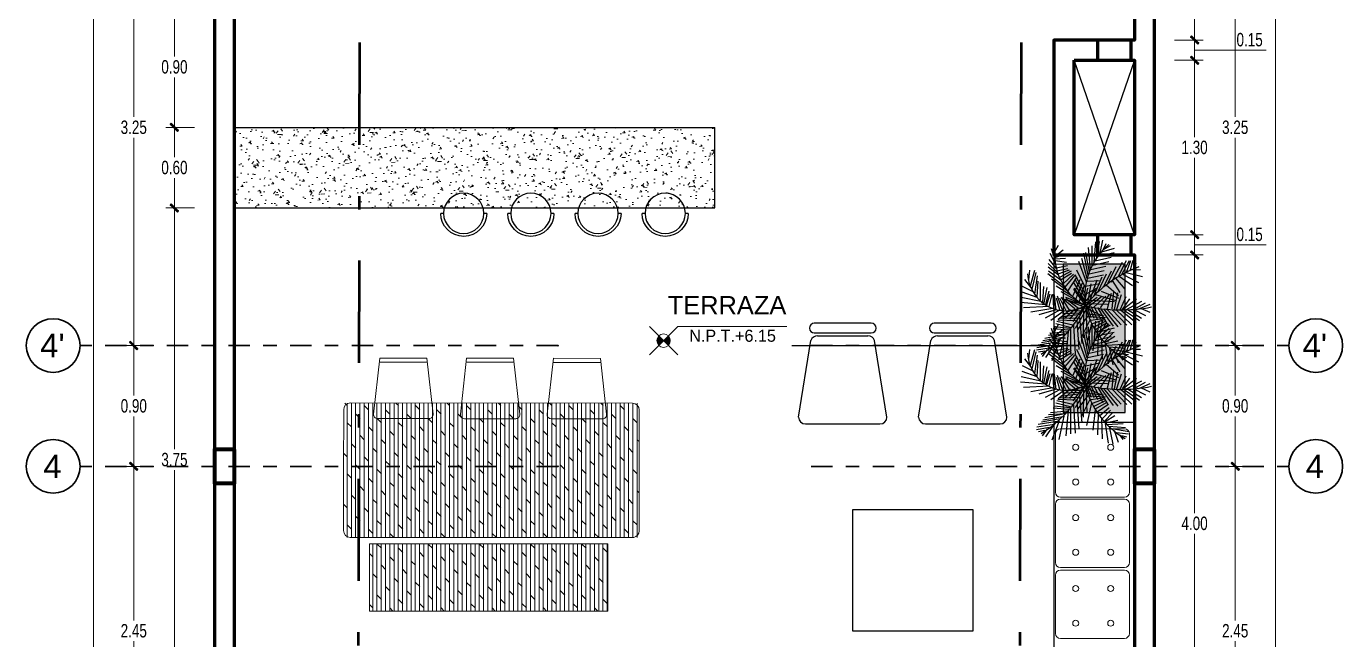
# Model space of a CAD drawing. Header units: millimetres. Extents: x 10612.9 to 10705, y -16533.4 to -16503.9.
# Drawn here: x 10633.93 to 10643.73, y -16522.42 to -16517.85 of the extents above; entities that cross this region are included whole.
import ezdxf
from ezdxf.enums import TextEntityAlignment as Align

# ---------------------------------------------------------------- set-up
doc = ezdxf.new("R2010")
doc.units = ezdxf.units.MM
for name, pattern in [('DASHDOTX2', [50.8, 25.4, -12.7, 0, -12.7]), ('HIDDEN', [0.375, 0.25, -0.125]), ('Punto & Rayas', [0.335139, 0.15875, -0.088194, 0, -0.088194])]:
    doc.linetypes.add(name, pattern=pattern)
for name, color, linetype, lineweight in [('0.6', 252, 'Continuous', 50), ('01_GRIS 250', 250, 'Continuous', 9), ('COLUMNAS', 6, 'Continuous', 20), ('MOBI. 01', 54, 'Continuous', 20), ('Muro Alto', 1, 'Continuous', 80), ('p2', 53, 'Continuous', 20), ('PISO BAJO', 252, 'Continuous', 5)]:
    doc.layers.add(name, color=color, linetype=linetype, lineweight=lineweight)
doc.layers.add('Nuevo_Estructura - Forjados', color=7, linetype='Continuous')
doc.layers.add('Nuevo_Estructura - Forjados_Pluma_Nº__209', color=7, linetype='Continuous', lineweight=30, true_color=0x3e4f7b)
doc.layers.add('Nuevo_Estructura - Forjados_Pluma_Nº__219', color=7, linetype='Continuous', lineweight=13, true_color=0x404b6a)
doc.styles.add('Estilo_Generado_1', font='arial.ttf')
doc.styles.add('mahico', font='GOTHIC.TTF', dxfattribs={"width": 0.75})
doc.styles.add('stylus', font='stylu.ttf')
doc.styles.add('TEXTO PRINCIPAL', font='swissek.ttf', dxfattribs={"height": 0.15})
doc.dimstyles.new('Copia de 50 P', dxfattribs={"dimtxt": 0.1, "dimasz": 0.01, "dimexe": 0.065, "dimexo": 0.0625, "dimgap": 0.025, "dimtad": 1, "dimtih": 1, "dimtoh": 1, "dimzin": 0, "dimdsep": 46, "dimtxsty": 'mahico', "dimblk": 'pa cotas', "dimcen": 0.09, "dimdle": 0.3, "dimclrd": 256, "dimclre": 256, "dimclrt": 256, "dimadec": 0, "dimazin": 0, "dimtfac": 1, "dimtofl": 0, "dimtmove": 0, "dimatfit": 3, "dimfxl": 0.15, "dimfxlon": 1, "dimtolj": 1, "dimtzin": 0, "dimlwd": 5, "dimlwe": 5, "dimarcsym": 0})

# ---------------------------------------------------------------- blocks, each defined once
blk = doc.blocks.new('BANQUETA DE BAR')
for p, q in [((3014.848, 163.71), (3014.848, 163.685)), ((3014.848, 163.335), (3014.848, 163.31))]:
    blk.add_line(p, q)
blk.add_circle((3014.848, 163.51), 0.175)
blk.add_arc((3014.848, 163.51), 0.2, 90, 270)
blk = doc.blocks.new('geregg')
for p, q in [((10539.5409, -16461.7289), (10539.1168, -16461.7289)), ((10539.1168, -16461.8013), (10539.5409, -16461.8013)), ((10539.1413, -16461.8219), (10539.5164, -16461.8219)), ((10539.0001, -16462.4272), (10539.092, -16461.858)), ((10539.6576, -16462.4272), (10539.5657, -16461.858)), ((10539.0518, -16462.4789), (10539.6059, -16462.4789))]:
    blk.add_line(p, q)
for centre, radius, start, end in [((10539.1168, -16461.7651), 0.0362, 90, 270), ((10539.5409, -16461.7651), 0.0362, 270, 90), ((10539.1413, -16461.8736), 0.0517, 90, 162.35069), ((10539.5164, -16461.8736), 0.0517, 17.64931, 90), ((10539.0518, -16462.4272), 0.0517, 180, 270), ((10539.6059, -16462.4272), 0.0517, 270, 0)]:
    blk.add_arc(centre, radius, start, end)
blk = doc.blocks.new('A$C25241A85')
at = {"layer": 'p2', "lineweight": 9}
h = blk.add_hatch(color=256, dxfattribs=at)
h.paths.add_polyline_path([(0.0707, 0.1414, 0.198912), (0.0561, 0.1061, 0.198912), (0.0707, 0.0707), (0.1061, 0.1061)])
h.paths.add_polyline_path([(0.1061, 0.1061), (0.1414, 0.0707, 0.198912), (0.1561, 0.1061, 0.198912), (0.1414, 0.1414)])
at = {"layer": 'p2'}
blk.add_line((0.2121, 0), (0, 0.2121), dxfattribs=at)
blk.add_lwpolyline([(1.0236, 0.2121), (0.2121, 0.2121), (0, 0)], dxfattribs=at)
blk.add_circle((0.1061, 0.1061), 0.05, dxfattribs=at)
blk = doc.blocks.new('A$C3BDE78F2')
at = {"color": 64, "lineweight": 25}
for p, q in [((1.248, 2.187), (1.161, 2.674)), ((1.287, 2.272), (1.257, 2.837)), ((1.327, 2.342), (1.375, 2.903)), ((1.397, 2.453), (1.488, 2.89)), ((1.493, 2.534), (1.61, 2.87)), ((1.61, 2.612), (1.733, 2.862)), ((1.672, 2.645), (2.043, 2.555)), ((1.72, 2.678), (1.89, 2.809)), ((1.75, 2.682), (2.099, 2.588)), ((1.877, 2.719), (2.099, 2.698)), ((0.414, 2.178), (0.161, 2.354)), ((0.336, 2.317), (0.183, 2.424)), ((0.301, 2.367), (0.275, 2.506)), ((0.366, 2.272), (0.318, 2.547)), ((0.436, 2.158), (0.375, 2.543)), ((0.497, 2.092), (0.432, 2.514)), ((0.558, 2.031), (0.484, 2.44)), ((0.606, 1.97), (0.532, 2.408)), ((0.667, 1.925), (0.58, 2.363)), ((1.213, 2.027), (1.03, 2.358)), ((1.218, 2.117), (1.108, 2.502)), ((1.335, 2.387), (1.711, 2.313)), ((1.34, 2.342), (1.632, 2.268)), ((1.388, 2.412), (1.733, 2.391)), ((1.427, 2.465), (1.824, 2.465)), ((1.501, 2.534), (1.855, 2.51)), ((1.562, 2.588), (1.968, 2.526)), ((0.515, 2.051), (0.083, 2.211)), ((0.619, 1.945), (0.104, 2.056)), ((0.654, 2.285), (0.681, 1.908)), ((0.729, 1.863), (0.694, 2.24)), ((0.764, 1.835), (0.794, 2.178)), ((0.803, 1.81), (0.842, 2.15)), ((0.82, 1.777), (0.908, 2.121)), ((0.877, 1.745), (0.956, 2.097)), ((0.973, 1.687), (0.986, 2.08)), ((1.191, 1.937), (0.982, 2.232)), ((1.218, 1.798), (1.004, 2.068)), ((1.187, 1.97), (1.519, 2.084)), ((1.209, 2.113), (1.549, 2.154)), ((1.213, 2.035), (1.475, 2.105)), ((1.235, 2.17), (1.562, 2.182)), ((1.292, 2.272), (1.558, 2.203)), ((1.305, 2.326), (1.567, 2.244)), ((1.522, 1.763), (1.738, 2.118)), ((1.641, 1.88), (1.898, 2.218)), ((1.741, 1.942), (2.017, 2.301)), ((1.863, 2.001), (2.071, 2.284)), ((1.982, 2.066), (2.163, 2.293)), ((2.011, 2.073), (2.106, 1.817)), ((2.042, 2.083), (2.242, 2.29)), ((2.084, 2.099), (2.13, 1.854)), ((2.136, 2.106), (2.33, 2.268)), ((2.148, 2.115), (2.2, 1.863)), ((2.222, 2.123), (2.464, 2.25)), ((2.229, 2.139), (2.238, 1.871)), ((2.312, 2.138), (2.271, 1.886)), ((2.334, 2.138), (2.566, 2.218)), ((2.349, 2.142), (2.359, 1.907)), ((2.373, 2.146), (2.45, 1.912)), ((2.416, 2.133), (2.545, 1.962)), ((2.491, 2.154), (2.652, 2.06)), ((0.737, 1.851), (0.183, 1.9)), ((0.781, 1.794), (0.227, 1.794)), ((1.239, 1.626), (1.012, 1.818)), ((1.034, 1.638), (1.021, 2.023)), ((1.222, 1.704), (1.021, 1.929)), ((1.113, 1.577), (1.052, 2.015)), ((1.143, 1.548), (1.126, 1.974)), ((1.283, 1.487), (1.165, 1.896)), ((1.261, 1.495), (1.183, 1.843)), ((1.187, 1.528), (1.191, 1.9)), ((1.209, 1.904), (1.475, 2.035)), ((1.209, 1.822), (1.497, 1.994)), ((1.235, 1.704), (1.458, 1.966)), ((1.248, 1.618), (1.458, 1.9)), ((1.287, 1.532), (1.44, 1.896)), ((1.324, 1.495), (1.442, 1.924)), ((1.361, 1.575), (1.491, 1.903)), ((1.417, 1.646), (1.612, 2.005)), ((1.627, 1.857), (1.945, 1.652)), ((1.722, 1.917), (1.974, 1.701)), ((1.796, 1.958), (2.01, 1.734)), ((1.88, 2.022), (2.03, 1.772)), ((1.937, 2.032), (2.08, 1.776)), ((0.873, 1.728), (0.24, 1.695)), ((0.991, 1.655), (0.34, 1.614)), ((1.047, 1.601), (0.471, 1.544)), ((1.204, 1.511), (0.593, 1.519)), ((1.005, 1.362), (0.601, 1.562)), ((1.087, 1.409), (0.772, 1.641)), ((1.237, 1.445), (0.805, 1.695)), ((1.274, 1.511), (0.956, 1.745)), ((1.322, 1.462), (1.676, 1.724)), ((1.337, 1.495), (1.693, 1.415)), ((1.379, 1.466), (1.693, 1.716)), ((1.387, 1.606), (1.762, 1.486)), ((1.397, 1.466), (1.667, 1.237)), ((1.405, 1.47), (1.824, 1.724)), ((1.456, 1.677), (1.817, 1.534)), ((1.488, 1.47), (1.89, 1.691)), ((1.531, 1.741), (1.889, 1.58)), ((1.558, 1.474), (1.702, 1.204)), ((1.584, 1.479), (1.995, 1.695)), ((1.72, 1.474), (2.099, 1.655)), ((1.737, 1.462), (1.803, 1.147)), ((1.829, 1.446), (2.287, 1.61)), ((1.912, 1.425), (2.353, 1.544)), ((1.981, 1.409), (2.475, 1.499)), ((0.654, 1.185), (0.208, 1.198)), ((0.768, 1.253), (0.309, 1.302)), ((0.917, 1.33), (0.41, 1.439)), ((1.292, 1.454), (0.694, 1.434)), ((0.712, 1.209), (0.875, 0.97)), ((0.778, 1.246), (0.924, 0.997)), ((0.837, 1.27), (0.965, 1.022)), ((1.266, 1.2), (0.864, 0.963)), ((0.91, 1.313), (1.002, 1.04)), ((1.287, 1.282), (0.921, 1.077)), ((0.985, 1.347), (1.032, 1.047)), ((1.296, 1.348), (0.991, 1.196)), ((1.296, 1.393), (1.03, 1.282)), ((1.3, 1.434), (1.043, 1.343)), ((1.07, 1.374), (1.044, 1.024)), ((1.25, 1.446), (1.09, 1.108)), ((1.129, 1.427), (1.092, 1.063)), ((1.274, 1.282), (1.519, 1.016)), ((1.305, 1.38), (1.501, 1.118)), ((1.309, 1.454), (1.497, 1.208)), ((1.357, 1.417), (1.34, 0.975)), ((1.37, 1.413), (1.789, 1.339)), ((1.431, 1.356), (1.397, 0.82)), ((1.423, 1.372), (1.881, 1.208)), ((1.558, 1.241), (1.423, 0.795)), ((1.519, 1.282), (1.947, 1.094)), ((1.61, 1.188), (2.012, 1)), ((1.855, 1.429), (1.868, 1.127)), ((1.916, 1.421), (1.995, 1.065)), ((2.016, 1.384), (2.086, 1.053)), ((2.051, 1.376), (2.488, 1.454)), ((2.104, 1.352), (2.597, 1.397)), ((2.112, 1.348), (2.182, 1.012)), ((2.195, 1.319), (2.632, 1.319)), ((2.208, 1.303), (2.291, 0.947)), ((2.27, 1.274), (2.724, 1.233)), ((2.3, 1.253), (2.383, 0.897)), ((2.37, 1.213), (2.732, 1.155)), ((2.405, 1.188), (2.484, 0.832)), ((0.39, 0.941), (0, 0.859)), ((0.458, 1.028), (0.022, 0.964)), ((0.558, 1.111), (0.119, 1.096)), ((0.344, 0.886), (0.279, 0.498)), ((0.398, 0.95), (0.366, 0.579)), ((0.436, 0.992), (0.456, 0.632)), ((0.472, 1.022), (0.529, 0.748)), ((0.502, 1.03), (0.635, 0.811)), ((0.503, 1.054), (0.7, 0.857)), ((0.56, 1.095), (0.754, 0.913)), ((0.627, 1.153), (0.812, 0.941)), ((1.235, 1.065), (0.838, 0.746)), ((1.231, 1.122), (0.855, 0.852)), ((1.218, 0.877), (0.877, 0.545)), ((1.218, 0.975), (0.886, 0.672)), ((1.218, 0.983), (1.584, 0.889)), ((1.235, 0.877), (1.624, 0.836)), ((1.257, 1.135), (1.549, 0.942)), ((1.632, 1.114), (1.475, 0.734)), ((1.772, 1.008), (1.532, 0.734)), ((1.864, 0.877), (1.602, 0.705)), ((1.733, 1.061), (2.082, 0.889)), ((1.811, 0.959), (2.174, 0.783)), ((1.833, 0.889), (2.27, 0.648)), ((2.475, 1.143), (2.759, 1.077)), ((2.501, 1.102), (2.58, 0.824)), ((2.545, 1.073), (2.689, 1.008)), ((2.553, 1.069), (2.641, 0.914)), ((0.307, 0.832), (0.041, 0.744)), ((0.196, 0.702), (0.103, 0.636)), ((0.187, 0.668), (0.157, 0.557)), ((0.257, 0.776), (0.225, 0.508)), ((1.222, 0.791), (0.886, 0.435)), ((1.226, 0.697), (0.934, 0.341)), ((1.204, 0.603), (0.977, 0.271)), ((1.209, 0.775), (1.558, 0.664)), ((1.218, 0.697), (1.51, 0.562)), ((1.222, 0.82), (1.593, 0.75)), ((1.222, 0.648), (1.462, 0.48)), ((1.239, 0.623), (1.462, 0.333)), ((1.916, 0.799), (1.672, 0.595)), ((1.96, 0.717), (1.759, 0.423)), ((2.003, 0.631), (1.82, 0.292)), ((1.947, 0.742), (2.309, 0.558)), ((1.999, 0.656), (2.313, 0.492)), ((1.222, 0.537), (1.03, 0.226)), ((1.231, 0.406), (1.091, 0.132)), ((1.218, 0.574), (1.405, 0.218)), ((1.226, 0.402), (1.37, 0.132)), ((2.043, 0.566), (1.955, 0.198)), ((2.051, 0.558), (2.309, 0.46)), ((2.082, 0.476), (2.318, 0.406)), ((2.104, 0.419), (2.108, 0.243)), ((2.126, 0.39), (2.257, 0.341)), ((1.244, 0.23), (1.161, 0.038)), ((1.235, 0.279), (1.34, 0.03))]:
    blk.add_line(p, q, dxfattribs=at)
blk.add_circle((1.309, 1.464), 0.0787, dxfattribs=at)
for centre, radius, start, end in [((2.045, 1.894), 0.853, 92.1665, 210.2856), ((2.469, 3.808), 2.615, 211.3169, 243.6729), ((2.454, 0.854), 1.298, 82.9277, 151.9425), ((1.706, -0.314), 1.822, 102.5794, 150.2919), ((4.552, 0.67), 3.339, 166.2356, 191.5745), ((1.519, -0.022), 1.501, 40.2097, 98.065), ((-0.294, -0.602), 2.615, 19.8421, 52.1981)]:
    blk.add_arc(centre, radius, start, end, dxfattribs=at)
blk = doc.blocks.new('REFREFREC')
at = {"layer": 'COLUMNAS', "color": 1, "lineweight": 80, "ltscale": 0.2}
for points in [[(10642.3411, -16641.8536), (10642.1911, -16641.8536), (10642.1911, -16642.1036), (10642.3411, -16642.1036)], [(10649.1911, -16641.8536), (10649.0411, -16641.8536), (10649.0411, -16642.1036), (10649.1911, -16642.1036)]]:
    blk.add_lwpolyline(points, close=True, dxfattribs=at)
at = {"layer": 'Muro Alto', "color": 6, "linetype": 'HIDDEN', "lineweight": 60}
for points in [[(10649.0161, -16638.9536), (10649.0161, -16638.8036), (10648.7661, -16638.8036), (10648.7661, -16638.9536)], [(10649.0161, -16640.4036), (10649.0161, -16640.2536), (10648.7661, -16640.2536), (10648.7661, -16640.4036)]]:
    blk.add_lwpolyline(points, close=True, dxfattribs=at)
blk = doc.blocks.new('hjygfvdc')
at = {"layer": '0.6', "linetype": 'DASHDOTX2', "ltscale": 0.03}
for p, q in [((3030.3432, 68.8445), (3030.3974, 92.8394)), ((3035.269, 68.8445), (3035.3233, 92.8394))]:
    blk.add_line(p, q, dxfattribs=at)
blk = doc.blocks.new('pa cotas')
h = blk.add_hatch(color=256)
h.paths.add_polyline_path([(2.38, 3.09), (-3.09, -2.38), (-2.38, -3.09)])
h.paths.add_polyline_path([(3.09, 2.38), (2.38, 3.09), (-2.38, -3.09)])
blk.add_line((-2.38, -3.09), (2.38, 3.09))
blk.add_lwpolyline([(3.09, 2.38), (2.38, 3.09), (-3.09, -2.38), (-2.38, -3.09)], close=True)
blk = doc.blocks.new('*D659')
at = {"lineweight": 5, "transparency": 16777216}
for p, q in [((10599.7027, -16552.1931), (10599.4877, -16552.1931)), ((10599.5527, -16552.2031), (10599.5527, -16562.1156)), ((10599.5527, -16572.1831), (10599.5527, -16562.2706)), ((10599.5527, -16572.1931), (10599.4877, -16572.1931))]:
    blk.add_line(p, q, dxfattribs=at)
at = {"layer": 'Defpoints', "color": 0, "transparency": 16777216}
for p in [(10600.4527, -16552.1931), (10599.5527, -16572.1931), (10599.5527, -16572.1931)]:
    blk.add_point(p, dxfattribs=at)
at = {"lineweight": 5, "transparency": 16777216, "xscale": 0.01, "yscale": 0.01, "zscale": 0.01}
for p, rotation in [((10599.5527, -16552.1931), 90), ((10599.5527, -16572.1931), 270)]:
    blk.add_blockref('pa cotas', p, dxfattribs=dict(at, rotation=rotation))
at = {"transparency": 16777216, "insert": (10599.5527, -16562.1931), "char_height": 0.1, "attachment_point": 5, "style": 'mahico'}
blk.add_mtext('\\A1;20.00', dxfattribs=at)
blk = doc.blocks.new('Marcador de red estándar_2')
at = {"layer": 'Nuevo_Estructura - Forjados_Pluma_Nº__209', "color": 167, "linetype": 'Punto & Rayas', "lineweight": 30, "true_color": 0x3e4f7b}
for p, q in [((-0.9423, 0), (-4.5, 0)), ((0.9423, 0), (4.5, 0))]:
    blk.add_line(p, q, dxfattribs=at)
at = {"layer": 'Nuevo_Estructura - Forjados_Pluma_Nº__209', "color": 167, "linetype": 'Continuous', "lineweight": 30, "true_color": 0x3e4f7b}
for centre in [(-4.7, 0), (4.7, 0)]:
    blk.add_circle(centre, 0.2, dxfattribs=at)
at = {"layer": 'Nuevo_Estructura - Forjados_Pluma_Nº__209', "color": 167, "linetype": 'Punto & Rayas', "lineweight": 30, "true_color": 0x3e4f7b}
blk.add_point((0.9423, 0), dxfattribs=at)
blk.add_point((0.9423, 0), dxfattribs=at)
at = {"layer": 'Nuevo_Estructura - Forjados_Pluma_Nº__219', "color": 167, "lineweight": 13, "true_color": 0x404b6a, "style": 'Estilo_Generado_1'}
for tag, p in [('AC_MarkerText_1_0', (-4.7, -0.1675)), ('AC_MarkerText_1_1', (4.7, -0.1675))]:
    blk.add_attdef(tag, text='', height=0.175, rotation=180, dxfattribs=at).set_placement(p, align=Align.TOP_CENTER)
blk = doc.blocks.new('*D660')
at = {"lineweight": 5, "transparency": 16777216}
for p, q in [((10600.0027, -16562.4681), (10599.7877, -16562.4681)), ((10599.8527, -16562.4781), (10599.8527, -16564.0156)), ((10599.8527, -16565.7081), (10599.8527, -16564.1706)), ((10600.0027, -16565.7181), (10599.7877, -16565.7181))]:
    blk.add_line(p, q, dxfattribs=at)
at = {"layer": 'Defpoints', "color": 0, "transparency": 16777216}
for p in [(10600.4527, -16562.4681), (10599.8527, -16565.7181), (10600.4527, -16565.7181)]:
    blk.add_point(p, dxfattribs=at)
at = {"lineweight": 5, "transparency": 16777216, "xscale": 0.01, "yscale": 0.01, "zscale": 0.01}
for p, rotation in [((10599.8527, -16562.4681), 90), ((10599.8527, -16565.7181), 270)]:
    blk.add_blockref('pa cotas', p, dxfattribs=dict(at, rotation=rotation))
at = {"transparency": 16777216, "insert": (10599.8527, -16564.0931), "char_height": 0.1, "attachment_point": 5, "style": 'mahico'}
blk.add_mtext('\\A1;3.25', dxfattribs=at)
blk = doc.blocks.new('*D661')
at = {"lineweight": 5, "transparency": 16777216}
for p, q in [((10600.0027, -16565.7181), (10599.7877, -16565.7181)), ((10599.8527, -16565.7281), (10599.8527, -16566.0906)), ((10599.8527, -16566.6081), (10599.8527, -16566.2456)), ((10600.0027, -16566.6181), (10599.7877, -16566.6181))]:
    blk.add_line(p, q, dxfattribs=at)
at = {"layer": 'Defpoints', "color": 0, "transparency": 16777216}
for p in [(10600.4527, -16565.7181), (10599.8527, -16566.6181), (10600.4527, -16566.6181)]:
    blk.add_point(p, dxfattribs=at)
at = {"lineweight": 5, "transparency": 16777216, "xscale": 0.01, "yscale": 0.01, "zscale": 0.01}
for p, rotation in [((10599.8527, -16565.7181), 90), ((10599.8527, -16566.6181), 270)]:
    blk.add_blockref('pa cotas', p, dxfattribs=dict(at, rotation=rotation))
at = {"transparency": 16777216, "insert": (10599.8527, -16566.1681), "char_height": 0.1, "attachment_point": 5, "style": 'mahico'}
blk.add_mtext('\\A1;0.90', dxfattribs=at)
blk = doc.blocks.new('*D662')
at = {"lineweight": 5, "transparency": 16777216}
for p, q in [((10600.0027, -16566.6181), (10599.7877, -16566.6181)), ((10599.8527, -16566.6281), (10599.8527, -16567.7656)), ((10599.8527, -16569.0581), (10599.8527, -16567.9206)), ((10600.0027, -16569.0681), (10599.7877, -16569.0681))]:
    blk.add_line(p, q, dxfattribs=at)
at = {"layer": 'Defpoints', "color": 0, "transparency": 16777216}
for p in [(10600.4527, -16566.6181), (10599.8527, -16569.0681), (10600.4527, -16569.0681)]:
    blk.add_point(p, dxfattribs=at)
at = {"lineweight": 5, "transparency": 16777216, "xscale": 0.01, "yscale": 0.01, "zscale": 0.01}
for p, rotation in [((10599.8527, -16566.6181), 90), ((10599.8527, -16569.0681), 270)]:
    blk.add_blockref('pa cotas', p, dxfattribs=dict(at, rotation=rotation))
at = {"transparency": 16777216, "insert": (10599.8527, -16567.8431), "char_height": 0.1, "attachment_point": 5, "style": 'mahico'}
blk.add_mtext('\\A1;2.45', dxfattribs=at)
blk = doc.blocks.new('*D665')
at = {"lineweight": 5, "transparency": 16777216}
for p, q in [((10608.2027, -16552.1931), (10608.4177, -16552.1931)), ((10608.3527, -16552.2031), (10608.3527, -16562.1156)), ((10608.3527, -16572.1831), (10608.3527, -16562.2706)), ((10608.3527, -16572.1931), (10608.4177, -16572.1931))]:
    blk.add_line(p, q, dxfattribs=at)
at = {"layer": 'Defpoints', "color": 0, "transparency": 16777216}
for p in [(10607.4527, -16552.1931), (10608.3527, -16572.1931), (10608.3527, -16572.1931)]:
    blk.add_point(p, dxfattribs=at)
at = {"lineweight": 5, "transparency": 16777216, "xscale": 0.01, "yscale": 0.01, "zscale": 0.01}
for p, rotation in [((10608.3527, -16552.1931), 90), ((10608.3527, -16572.1931), 270)]:
    blk.add_blockref('pa cotas', p, dxfattribs=dict(at, rotation=rotation))
at = {"transparency": 16777216, "insert": (10608.3527, -16562.1931), "char_height": 0.1, "attachment_point": 5, "style": 'mahico'}
blk.add_mtext('\\A1;20.00', dxfattribs=at)
blk = doc.blocks.new('*D671')
at = {"lineweight": 5, "transparency": 16777216}
for p, q in [((10607.9027, -16562.4681), (10608.1177, -16562.4681)), ((10608.0527, -16562.4781), (10608.0527, -16564.0156)), ((10608.0527, -16565.7081), (10608.0527, -16564.1706)), ((10607.9027, -16565.7181), (10608.1177, -16565.7181))]:
    blk.add_line(p, q, dxfattribs=at)
at = {"layer": 'Defpoints', "color": 0, "transparency": 16777216}
for p in [(10607.4527, -16562.4681), (10607.4527, -16565.7181), (10608.0527, -16565.7181)]:
    blk.add_point(p, dxfattribs=at)
at = {"lineweight": 5, "transparency": 16777216, "xscale": 0.01, "yscale": 0.01, "zscale": 0.01}
for p, rotation in [((10608.0527, -16562.4681), 90), ((10608.0527, -16565.7181), 270)]:
    blk.add_blockref('pa cotas', p, dxfattribs=dict(at, rotation=rotation))
at = {"transparency": 16777216, "insert": (10608.0527, -16564.0931), "char_height": 0.1, "attachment_point": 5, "style": 'mahico'}
blk.add_mtext('\\A1;3.25', dxfattribs=at)
blk = doc.blocks.new('*D672')
at = {"lineweight": 5, "transparency": 16777216}
for p, q in [((10607.9027, -16565.7181), (10608.1177, -16565.7181)), ((10608.0527, -16565.7281), (10608.0527, -16566.0906)), ((10608.0527, -16566.6081), (10608.0527, -16566.2456)), ((10607.9027, -16566.6181), (10608.1177, -16566.6181))]:
    blk.add_line(p, q, dxfattribs=at)
at = {"layer": 'Defpoints', "color": 0, "transparency": 16777216}
for p in [(10607.4527, -16565.7181), (10607.4527, -16566.6181), (10608.0527, -16566.6181)]:
    blk.add_point(p, dxfattribs=at)
at = {"lineweight": 5, "transparency": 16777216, "xscale": 0.01, "yscale": 0.01, "zscale": 0.01}
for p, rotation in [((10608.0527, -16565.7181), 90), ((10608.0527, -16566.6181), 270)]:
    blk.add_blockref('pa cotas', p, dxfattribs=dict(at, rotation=rotation))
at = {"transparency": 16777216, "insert": (10608.0527, -16566.1681), "char_height": 0.1, "attachment_point": 5, "style": 'mahico'}
blk.add_mtext('\\A1;0.90', dxfattribs=at)
blk = doc.blocks.new('*D673')
at = {"lineweight": 5, "transparency": 16777216}
for p, q in [((10607.9027, -16566.6181), (10608.1177, -16566.6181)), ((10608.0527, -16566.6281), (10608.0527, -16567.7656)), ((10608.0527, -16569.0581), (10608.0527, -16567.9206)), ((10607.9027, -16569.0681), (10608.1177, -16569.0681))]:
    blk.add_line(p, q, dxfattribs=at)
at = {"layer": 'Defpoints', "color": 0, "transparency": 16777216}
for p in [(10607.4527, -16566.6181), (10607.4527, -16569.0681), (10608.0527, -16569.0681)]:
    blk.add_point(p, dxfattribs=at)
at = {"lineweight": 5, "transparency": 16777216, "xscale": 0.01, "yscale": 0.01, "zscale": 0.01}
for p, rotation in [((10608.0527, -16566.6181), 90), ((10608.0527, -16569.0681), 270)]:
    blk.add_blockref('pa cotas', p, dxfattribs=dict(at, rotation=rotation))
at = {"transparency": 16777216, "insert": (10608.0527, -16567.8431), "char_height": 0.1, "attachment_point": 5, "style": 'mahico'}
blk.add_mtext('\\A1;2.45', dxfattribs=at)
blk = doc.blocks.new('*D955')
at = {"lineweight": 5, "transparency": 16777216}
for p, q in [((10642.4786, -16517.1043), (10642.6936, -16517.1043)), ((10642.6286, -16517.1143), (10642.6286, -16517.4518)), ((10642.6286, -16517.9443), (10642.6286, -16517.6068)), ((10642.4786, -16517.9543), (10642.6936, -16517.9543))]:
    blk.add_line(p, q, dxfattribs=at)
at = {"layer": 'Defpoints', "color": 0, "transparency": 16777216}
for p in [(10639.2312, -16517.1043), (10642.1812, -16517.9543), (10642.6286, -16517.9543)]:
    blk.add_point(p, dxfattribs=at)
at = {"lineweight": 5, "transparency": 16777216, "xscale": 0.01, "yscale": 0.01, "zscale": 0.01}
for p, rotation in [((10642.6286, -16517.1043), 90), ((10642.6286, -16517.9543), 270)]:
    blk.add_blockref('pa cotas', p, dxfattribs=dict(at, rotation=rotation))
at = {"transparency": 16777216, "insert": (10642.6286, -16517.5293), "char_height": 0.1, "attachment_point": 5, "style": 'mahico'}
blk.add_mtext('\\A1;0.85', dxfattribs=at)
blk = doc.blocks.new('*D956')
at = {"lineweight": 5, "transparency": 16777216}
for p, q in [((10642.4786, -16517.9543), (10642.6936, -16517.9543)), ((10642.6286, -16517.9643), (10642.6286, -16518.0943)), ((10642.6286, -16518.0293), (10642.9162, -16518.0293)), ((10642.9162, -16518.0293), (10643.1608, -16518.0293)), ((10642.4786, -16518.1043), (10642.6936, -16518.1043))]:
    blk.add_line(p, q, dxfattribs=at)
at = {"layer": 'Defpoints', "color": 0, "transparency": 16777216}
for p in [(10642.1812, -16517.9543), (10642.1812, -16518.1043), (10642.6286, -16518.1043)]:
    blk.add_point(p, dxfattribs=at)
at = {"lineweight": 5, "transparency": 16777216, "xscale": 0.01, "yscale": 0.01, "zscale": 0.01}
for p, rotation in [((10642.6286, -16517.9543), 90), ((10642.6286, -16518.1043), 270)]:
    blk.add_blockref('pa cotas', p, dxfattribs=dict(at, rotation=rotation))
at = {"transparency": 16777216, "insert": (10643.0385, -16517.9518), "char_height": 0.1, "attachment_point": 5, "style": 'mahico'}
blk.add_mtext('\\A1;0.15', dxfattribs=at)
blk = doc.blocks.new('*D957')
at = {"lineweight": 5, "transparency": 16777216}
for p, q in [((10642.4786, -16518.1043), (10642.6936, -16518.1043)), ((10642.6286, -16518.1143), (10642.6286, -16518.6768)), ((10642.6286, -16519.3943), (10642.6286, -16518.8318)), ((10642.4786, -16519.4043), (10642.6936, -16519.4043))]:
    blk.add_line(p, q, dxfattribs=at)
at = {"layer": 'Defpoints', "color": 0, "transparency": 16777216}
for p in [(10642.1812, -16518.1043), (10642.1812, -16519.4043), (10642.6286, -16519.4043)]:
    blk.add_point(p, dxfattribs=at)
at = {"lineweight": 5, "transparency": 16777216, "xscale": 0.01, "yscale": 0.01, "zscale": 0.01}
for p, rotation in [((10642.6286, -16518.1043), 90), ((10642.6286, -16519.4043), 270)]:
    blk.add_blockref('pa cotas', p, dxfattribs=dict(at, rotation=rotation))
at = {"transparency": 16777216, "insert": (10642.6286, -16518.7543), "char_height": 0.1, "attachment_point": 5, "style": 'mahico'}
blk.add_mtext('\\A1;1.30', dxfattribs=at)
blk = doc.blocks.new('*D958')
at = {"lineweight": 5, "transparency": 16777216}
for p, q in [((10642.4786, -16519.4043), (10642.6936, -16519.4043)), ((10642.6286, -16519.4143), (10642.6286, -16519.5443)), ((10642.4786, -16519.5543), (10642.6936, -16519.5543)), ((10642.6286, -16519.4793), (10642.9162, -16519.4793)), ((10642.9162, -16519.4793), (10643.1608, -16519.4793))]:
    blk.add_line(p, q, dxfattribs=at)
at = {"layer": 'Defpoints', "color": 0, "transparency": 16777216}
for p in [(10642.1812, -16519.4043), (10642.1812, -16519.5543), (10642.6286, -16519.5543)]:
    blk.add_point(p, dxfattribs=at)
at = {"lineweight": 5, "transparency": 16777216, "xscale": 0.01, "yscale": 0.01, "zscale": 0.01}
for p, rotation in [((10642.6286, -16519.4043), 90), ((10642.6286, -16519.5543), 270)]:
    blk.add_blockref('pa cotas', p, dxfattribs=dict(at, rotation=rotation))
at = {"transparency": 16777216, "insert": (10643.0385, -16519.4018), "char_height": 0.1, "attachment_point": 5, "style": 'mahico'}
blk.add_mtext('\\A1;0.15', dxfattribs=at)
blk = doc.blocks.new('*D959')
at = {"lineweight": 5, "transparency": 16777216}
for p, q in [((10642.4786, -16519.5543), (10642.6936, -16519.5543)), ((10642.6286, -16519.5643), (10642.6286, -16521.4768)), ((10642.6286, -16523.5443), (10642.6286, -16521.6318)), ((10642.4786, -16523.5543), (10642.6936, -16523.5543))]:
    blk.add_line(p, q, dxfattribs=at)
at = {"layer": 'Defpoints', "color": 0, "transparency": 16777216}
for p in [(10642.1812, -16519.5543), (10642.1812, -16523.5543), (10642.6286, -16523.5543)]:
    blk.add_point(p, dxfattribs=at)
at = {"lineweight": 5, "transparency": 16777216, "xscale": 0.01, "yscale": 0.01, "zscale": 0.01}
for p, rotation in [((10642.6286, -16519.5543), 90), ((10642.6286, -16523.5543), 270)]:
    blk.add_blockref('pa cotas', p, dxfattribs=dict(at, rotation=rotation))
at = {"transparency": 16777216, "insert": (10642.6286, -16521.5543), "char_height": 0.1, "attachment_point": 5, "style": 'mahico'}
blk.add_mtext('\\A1;4.00', dxfattribs=at)
blk = doc.blocks.new('*D974')
at = {"lineweight": 5, "transparency": 16777216}
for p, q in [((10635.1837, -16517.7043), (10634.9687, -16517.7043)), ((10635.0337, -16517.7143), (10635.0337, -16518.0768)), ((10635.0337, -16518.5943), (10635.0337, -16518.2318)), ((10635.1837, -16518.6043), (10634.9687, -16518.6043))]:
    blk.add_line(p, q, dxfattribs=at)
at = {"layer": 'Defpoints', "color": 0, "transparency": 16777216}
for p in [(10635.4812, -16517.7043), (10635.0337, -16518.6043), (10635.4812, -16518.6043)]:
    blk.add_point(p, dxfattribs=at)
at = {"lineweight": 5, "transparency": 16777216, "xscale": 0.01, "yscale": 0.01, "zscale": 0.01}
for p, rotation in [((10635.0337, -16517.7043), 90), ((10635.0337, -16518.6043), 270)]:
    blk.add_blockref('pa cotas', p, dxfattribs=dict(at, rotation=rotation))
at = {"transparency": 16777216, "insert": (10635.0337, -16518.1543), "char_height": 0.1, "attachment_point": 5, "style": 'mahico'}
blk.add_mtext('\\A1;0.90', dxfattribs=at)
blk = doc.blocks.new('*D975')
at = {"lineweight": 5, "transparency": 16777216}
for p, q in [((10635.1837, -16518.6043), (10634.9687, -16518.6043)), ((10635.0337, -16518.6143), (10635.0337, -16518.8268)), ((10635.0337, -16519.1943), (10635.0337, -16518.9818)), ((10635.1837, -16519.2043), (10634.9687, -16519.2043))]:
    blk.add_line(p, q, dxfattribs=at)
at = {"layer": 'Defpoints', "color": 0, "transparency": 16777216}
for p in [(10635.4812, -16518.6043), (10635.0337, -16519.2043), (10635.4812, -16519.2043)]:
    blk.add_point(p, dxfattribs=at)
at = {"lineweight": 5, "transparency": 16777216, "xscale": 0.01, "yscale": 0.01, "zscale": 0.01}
for p, rotation in [((10635.0337, -16518.6043), 90), ((10635.0337, -16519.2043), 270)]:
    blk.add_blockref('pa cotas', p, dxfattribs=dict(at, rotation=rotation))
at = {"transparency": 16777216, "insert": (10635.0337, -16518.9043), "char_height": 0.1, "attachment_point": 5, "style": 'mahico'}
blk.add_mtext('\\A1;0.60', dxfattribs=at)
blk = doc.blocks.new('*D976')
at = {"lineweight": 5, "transparency": 16777216}
for p, q in [((10635.1837, -16519.2043), (10634.9687, -16519.2043)), ((10635.0337, -16519.2143), (10635.0337, -16521.0018)), ((10635.0337, -16522.9443), (10635.0337, -16521.1568)), ((10635.1837, -16522.9543), (10634.9687, -16522.9543))]:
    blk.add_line(p, q, dxfattribs=at)
at = {"layer": 'Defpoints', "color": 0, "transparency": 16777216}
for p in [(10635.4812, -16519.2043), (10635.0337, -16522.9543), (10635.4812, -16522.9543)]:
    blk.add_point(p, dxfattribs=at)
at = {"lineweight": 5, "transparency": 16777216, "xscale": 0.01, "yscale": 0.01, "zscale": 0.01}
for p, rotation in [((10635.0337, -16519.2043), 90), ((10635.0337, -16522.9543), 270)]:
    blk.add_blockref('pa cotas', p, dxfattribs=dict(at, rotation=rotation))
at = {"transparency": 16777216, "insert": (10635.0337, -16521.0793), "char_height": 0.1, "attachment_point": 5, "style": 'mahico'}
blk.add_mtext('\\A1;3.75', dxfattribs=at)
blk = doc.blocks.new('fdvfvfdvdf')
blk.add_line((10604.7527, -16565.7181), (10606.7795, -16565.7181))
at = {"layer": 'Nuevo_Estructura - Forjados', "color": 8, "linetype": 'Continuous', "lineweight": 15}
ref = blk.add_blockref('Marcador de red estándar_2', (10603.9527, -16565.7181), dxfattribs=dict(at, rotation=180))
ref.add_attrib('AC_MarkerText_1', "4'", dxfattribs={"layer": 'Nuevo_Estructura - Forjados_Pluma_Nº__219', "color": 167, "lineweight": 13, "true_color": 0x404b6a, "height": 0.175, "style": 'Estilo_Generado_1'}).set_placement((10608.6454, -16565.6306), align=Align.TOP_CENTER)
ref.add_attrib('AC_MarkerText_1_1', "4'", dxfattribs={"layer": 'Nuevo_Estructura - Forjados_Pluma_Nº__219', "color": 167, "lineweight": 13, "true_color": 0x404b6a, "height": 0.175, "style": 'Estilo_Generado_1'}).set_placement((10599.2473, -16565.6306), align=Align.TOP_CENTER)
ref = blk.add_blockref('Marcador de red estándar_2', (10603.9527, -16566.6181), dxfattribs=dict(at, rotation=180))
ref.add_attrib('AC_MarkerText_1', '4', dxfattribs={"layer": 'Nuevo_Estructura - Forjados_Pluma_Nº__219', "color": 167, "lineweight": 13, "true_color": 0x404b6a, "height": 0.175, "style": 'Estilo_Generado_1'}).set_placement((10608.6454, -16566.5306), align=Align.TOP_CENTER)
ref.add_attrib('AC_MarkerText_1_1', '4', dxfattribs={"layer": 'Nuevo_Estructura - Forjados_Pluma_Nº__219', "color": 167, "lineweight": 13, "true_color": 0x404b6a, "height": 0.175, "style": 'Estilo_Generado_1'}).set_placement((10599.2473, -16566.5306), align=Align.TOP_CENTER)
for base, p1, p2, picture, middle in [((10599.5527, -16572.1931), (10600.4527, -16552.1931), (10599.5527, -16572.1931), '*D659', (10599.5527, -16562.1931)), ((10608.3527, -16572.1931), (10607.4527, -16552.1931), (10608.3527, -16572.1931), '*D665', (10608.3527, -16562.1931))]:
    dim = blk.add_linear_dim(base=base, p1=p1, p2=p2, angle=270, dimstyle='Copia de 50 P')
    dim.commit()
    dim.dimension.update_dxf_attribs({"geometry": picture, "text_midpoint": middle})
for base, p1, p2, picture, middle in [((10599.8527, -16565.7181), (10600.4527, -16562.4681), (10600.4527, -16565.7181), '*D660', (10599.8527, -16564.0931)), ((10608.0527, -16565.7181), (10607.4527, -16562.4681), (10607.4527, -16565.7181), '*D671', (10608.0527, -16564.0931)), ((10599.8527, -16566.6181), (10600.4527, -16565.7181), (10600.4527, -16566.6181), '*D661', (10599.8527, -16566.1681)), ((10608.0527, -16566.6181), (10607.4527, -16565.7181), (10607.4527, -16566.6181), '*D672', (10608.0527, -16566.1681)), ((10599.8527, -16569.0681), (10600.4527, -16566.6181), (10600.4527, -16569.0681), '*D662', (10599.8527, -16567.8431)), ((10608.0527, -16569.0681), (10607.4527, -16566.6181), (10607.4527, -16569.0681), '*D673', (10608.0527, -16567.8431))]:
    dim = blk.add_linear_dim(base=base, p1=p1, p2=p2, angle=270, dimstyle='Copia de 50 P', override={"dimtmove": 1})
    dim.commit()
    dim.dimension.update_dxf_attribs({"geometry": picture, "text_midpoint": middle})

msp = doc.modelspace()

# ---------------------------------------------------------------- hatches: boundary and pattern name
at = {"layer": '01_GRIS 250', "true_color": 0xc7c8ca}
h = msp.add_hatch(dxfattribs=at)
h.set_pattern_fill('AR-CONC', color=9, scale=0.001, angle=1935, style=0)
h.set_pattern_definition([(185, (100.83917, -58.2249), (-0.1175533794, 0.1400946503), [0.01905, -0.20955]), (130, (100.83917, -58.2249), (-0.1101767286, -0.1600184531), [0.01524, -0.1676405842]), (235.4514447, (100.82937, -58.21322), (-0.2277301021, -0.0199237976), [0.0161900088, -0.1780902446]), (181.1842, (100.80325, -58.26082), (-0.161953413, 0.2214102432), [0.028575, -0.314325]), (231.6355576, (100.78975, -58.24237), (-0.3428267636, -0.0070866175), [0.024285023, -0.267135608]), (126.1841512, (100.80325, -58.26082), (-0.3428267636, -0.0070866175), [0.022859967, -0.251459732]), (156, (100.79427, -58.23388), (-0.0348951491, 0.1795199793), [0.01905, -0.20955]), (101, (100.79427, -58.23388), (-0.1739411932, -0.0865399265), [0.01524, -0.16764]), (206.451445, (100.79136, -58.21892), (-0.2088363427, 0.0929800519), [0.0161900088, -0.1780899376]), (172.5, (100.83917, -58.2249), (-0.06197341367, -0.05760546907), [0, -0.165608, 0, -0.17018, 0, -0.168275]), (142.5, (100.83917, -58.2249), (-0.11808700027, -0.0235897273), [0, -0.097028, 0, -0.161798, 0, -0.064135]), (102.5, (100.87922, -58.26495), (-0.09182619558, 0.09992786303), [0, -0.0635, 0, -0.19812, 0, -0.26289]), (92.5, (100.89718, -58.28291), (-0.1227223929, 0.0867639044), [0, -0.08255, 0, -0.131572, 0, -0.18669])])
h.paths.add_polyline_path([(10639.0562, -16518.6043), (10635.4812, -16518.6043), (10635.4812, -16519.2043), (10639.0562, -16519.2043)])
at = {"layer": '01_GRIS 250', "true_color": 0x939598}
h = msp.add_hatch(dxfattribs=at)
h.set_pattern_fill('AR-CONC', color=252, scale=0.0009, angle=1935, style=0)
h.set_pattern_definition([(185, (100.83917, -58.2249), (-0.1057980415, 0.1260851853), [0.017145, -0.188595]), (130, (100.83917, -58.2249), (-0.0991590557, -0.1440166078), [0.013716, -0.1508765258]), (235.4514447, (100.83035, -58.21439), (-0.2049570919, -0.0179314179), [0.0145710079, -0.1602812201]), (181.1842, (100.80684, -58.25723), (-0.1457580716, 0.199269219), [0.0257175, -0.2828925]), (231.6355576, (100.7947, -58.24062), (-0.3085440873, -0.0063779557), [0.0218565208, -0.2404220473]), (126.1841512, (100.80684, -58.25723), (-0.3085440873, -0.0063779557), [0.0205739704, -0.2263137587]), (156, (100.79876, -58.23298), (-0.0314056342, 0.1615679814), [0.017145, -0.188595]), (101, (100.79876, -58.23298), (-0.1565470739, -0.0778859339), [0.013716, -0.150876]), (206.451445, (100.79614, -58.21952), (-0.1879527084, 0.0836820467), [0.0145710079, -0.1602809438]), (172.5, (100.83917, -58.2249), (-0.0557760723, -0.05184492216), [0, -0.1490472, 0, -0.153162, 0, -0.1514475]), (142.5, (100.83917, -58.2249), (-0.10627830025, -0.0212307546), [0, -0.0873252, 0, -0.1456182, 0, -0.0577215]), (102.5, (100.875215, -58.260944), (-0.08264357602, 0.08993507673), [0, -0.05715, 0, -0.178308, 0, -0.236601]), (92.5, (100.89138, -58.27711), (-0.1104501536, 0.078087514), [0, -0.074295, 0, -0.1184148, 0, -0.168021])])
h.paths.add_polyline_path([(10642.1112, -16519.6243), (10641.6512, -16519.6243), (10641.6512, -16520.7293), (10642.1112, -16520.7293)])
h.paths.add_polyline_path([(10639.2053, -16523.0243), (10638.5512, -16523.0243), (10638.5512, -16523.4843), (10639.2053, -16523.4843)])
at = {"layer": '01_GRIS 250', "true_color": 0x6b6347}
h = msp.add_hatch(dxfattribs=at)
h.set_pattern_fill('DOLMIT', color=37, scale=0.005, angle=450, style=0)
h.set_pattern_definition([(90, (10475.600698, -13386.508484), (-0.03175, 2e-17), []), (135, (10475.6007, -13386.50848), (-0.0634999567, -0.0634999567), [0.0449012806, -0.0898025612])])
h.paths.add_polyline_path([(10638.4935, -16521.6602), (10638.4936, -16520.6594), (10636.2934, -16520.6588), (10636.2933, -16521.6597)])
h = msp.add_hatch(dxfattribs=at)
h.set_pattern_fill('DOLMIT', color=37, scale=0.005, angle=450, style=0)
h.set_pattern_definition([(90, (10475.600698, -13387.443975), (-0.03175, 2e-17), []), (135, (10475.6007, -13387.443975), (-0.0634999567, -0.0634999567), [0.0449012806, -0.0898025612])])
h.paths.add_polyline_path([(10638.2607, -16522.2069), (10638.2607, -16521.7069), (10636.4862, -16521.7069), (10636.4862, -16522.2069)])

# ---------------------------------------------------------------- linework, layer by layer
for p, q in [((10635.3312, -16506.7043), (10635.3312, -16526.7043)), ((10642.3312, -16526.7043), (10642.3312, -16506.7043)), ((10642.1812, -16517.9543), (10642.1812, -16508.4043)), ((10642.1812, -16519.4043), (10641.7312, -16518.1043)), ((10642.1812, -16519.4043), (10642.1812, -16518.1043)), ((10635.4812, -16518.6043), (10639.0562, -16518.6043)), ((10639.0562, -16519.2043), (10639.0562, -16518.6043)), ((10635.4812, -16519.2043), (10639.0562, -16519.2043)), ((10642.1812, -16523.5543), (10642.1812, -16519.5543))]:
    msp.add_line(p, q)
for points in [[(10635.3312, -16506.7043), (10642.3312, -16506.7043), (10642.3312, -16526.7043), (10635.3312, -16526.7043)], [(10641.7312, -16518.1043), (10642.1812, -16518.1043), (10642.1812, -16519.4043), (10641.7312, -16519.4043)], [(10641.5812, -16520.7993), (10642.1812, -16520.7993), (10642.1812, -16519.5543), (10641.5812, -16519.5543)], [(10641.6512, -16520.7293), (10642.1112, -16520.7293), (10642.1112, -16519.6243), (10641.6512, -16519.6243)], [(10640.0812, -16522.3543), (10640.9812, -16522.3543), (10640.9812, -16521.4543), (10640.0812, -16521.4543)]]:
    msp.add_lwpolyline(points, close=True)
at = {"lineweight": 60}
for points in [[(10642.1812, -16524.3395), (10642.3312, -16524.3395), (10642.3312, -16512.3543), (10640.8312, -16512.3543), (10640.8312, -16514.0043), (10641.4312, -16514.0043), (10641.4312, -16513.8543), (10640.9812, -16513.8543), (10640.9812, -16512.5043), (10642.1812, -16512.5043), (10642.1812, -16517.9543), (10641.5812, -16517.9543), (10641.5812, -16519.5543), (10642.1812, -16519.5543)], [(10635.3312, -16524.7043), (10635.5812, -16524.7043), (10635.5812, -16522.8043), (10635.4812, -16522.8043), (10635.4812, -16517.1043), (10639.2312, -16517.1043), (10639.2312, -16516.8543), (10637.6812, -16516.8543), (10637.6812, -16516.4043), (10637.5312, -16516.4043), (10637.5312, -16516.8543), (10635.3312, -16516.8543)], [(10641.7312, -16518.1043), (10642.1812, -16518.1043), (10642.1812, -16519.4043), (10641.7312, -16519.4043)]]:
    msp.add_lwpolyline(points, close=True, dxfattribs=at)
for points in [[(10642.1812, -16519.5543), (10641.5812, -16519.5543), (10641.5812, -16517.9543), (10642.1812, -16517.9543)], [(10642.3312, -16517.9543), (10642.3312, -16517.9543), (10642.3312, -16519.5543)], [(10642.1812, -16518.1043), (10641.7312, -16519.4043)], [(10641.5812, -16519.5543), (10641.5812, -16520.7993), (10642.1812, -16520.7993)], [(10641.5812, -16520.7993), (10641.5812, -16522.9543), (10639.0562, -16522.9543)]]:
    msp.add_lwpolyline(points)
at = {"layer": 'MOBI. 01', "color": 251}
for p, q in [((10636.5167, -16520.7403), (10636.5634, -16520.3236)), ((10636.9134, -16520.3239), (10636.5634, -16520.3236)), ((10636.9593, -16520.7406), (10636.9134, -16520.3239)), ((10637.1625, -16520.7408), (10637.2092, -16520.3241)), ((10637.5592, -16520.3244), (10637.2092, -16520.3241)), ((10637.5592, -16520.3244), (10637.2092, -16520.3241)), ((10637.6051, -16520.7411), (10637.5592, -16520.3244)), ((10637.8084, -16520.7413), (10637.855, -16520.3246)), ((10638.205, -16520.3249), (10637.855, -16520.3246)), ((10638.205, -16520.3249), (10637.855, -16520.3246)), ((10638.2509, -16520.7416), (10638.205, -16520.3249)), ((10636.9133, -16520.3539), (10636.5633, -16520.3536)), ((10637.5591, -16520.3544), (10637.2091, -16520.3541)), ((10637.5591, -16520.3544), (10637.2091, -16520.3541)), ((10638.205, -16520.3549), (10637.855, -16520.3546)), ((10636.2933, -16521.1593), (10636.2939, -16520.7071)), ((10636.3439, -16520.6571), (10638.444, -16520.6593)), ((10638.4935, -16521.1598), (10638.4939, -16520.7094)), ((10636.5465, -16520.7736), (10636.9295, -16520.7739)), ((10637.1923, -16520.7741), (10637.5753, -16520.7744)), ((10637.8381, -16520.7746), (10638.2211, -16520.7749)), ((10636.2928, -16521.6079), (10636.2933, -16521.1593)), ((10638.4932, -16521.6102), (10638.4936, -16521.1598)), ((10636.3427, -16521.6591), (10638.4534, -16521.6591))]:
    msp.add_line(p, q, dxfattribs=at)
msp.add_lwpolyline([(10638.2607, -16521.7069), (10636.4862, -16521.7069), (10636.4862, -16522.2069), (10638.2607, -16522.2069)], close=True, dxfattribs=at)
for centre, radius, start, end in [((10636.3439, -16520.7071), 0.05, 89.95455, 179.95455), ((10636.5465, -16520.7436), 0.03, 173.61435, 269.95455), ((10636.9295, -16520.7439), 0.03, 269.95455, 6.29474), ((10637.1924, -16520.7441), 0.03, 173.61435, 269.95455), ((10637.1924, -16520.7441), 0.03, 173.61435, 269.95455), ((10637.5753, -16520.7444), 0.03, 269.95455, 6.29474), ((10637.8382, -16520.7446), 0.03, 173.61435, 269.95455), ((10638.2211, -16520.7449), 0.03, 269.95455, 6.29474), ((10638.4439, -16520.7093), 0.05, 359.92545, 89.92545), ((10636.3428, -16521.608), 0.05, 179.95455, 269.95455), ((10638.4432, -16521.6102), 0.05, 281.80395, 359.92545)]:
    msp.add_arc(centre, radius, start, end, dxfattribs=at)
at = {"layer": 'PISO BAJO'}
for p, q in [((10641.5934, -16521.3217), (10641.5934, -16520.8869)), ((10642.1063, -16520.8498), (10641.6306, -16520.8498)), ((10642.1434, -16521.3217), (10642.1434, -16520.8869)), ((10641.5934, -16521.8453), (10641.5934, -16521.4105)), ((10642.1063, -16521.3589), (10641.6306, -16521.3589)), ((10642.1063, -16521.3733), (10641.6306, -16521.3733)), ((10642.1434, -16521.8453), (10642.1434, -16521.4105)), ((10642.1063, -16521.8824), (10641.6306, -16521.8824)), ((10642.1063, -16521.9016), (10641.6306, -16521.9016)), ((10641.5934, -16522.3735), (10641.5934, -16521.9387)), ((10642.1434, -16522.3735), (10642.1434, -16521.9387)), ((10642.1063, -16522.4107), (10641.6306, -16522.4107))]:
    msp.add_line(p, q, dxfattribs=at)
for centre in [(10641.7434, -16520.9873), (10642.0042, -16520.9873), (10641.7434, -16521.2459), (10642.0042, -16521.2459), (10641.7434, -16521.5109), (10642.0042, -16521.5109), (10641.7434, -16521.7695), (10642.0042, -16521.7695), (10641.7434, -16522.0391), (10642.0042, -16522.0391), (10641.7434, -16522.2977), (10642.0042, -16522.2977)]:
    msp.add_circle(centre, 0.0223, dxfattribs=at)
for centre, start, end in [((10641.6306, -16520.8869), 90, 180), ((10642.1063, -16520.8869), 0, 90), ((10641.6306, -16521.3217), 180, 270), ((10642.1063, -16521.3217), 270, 0), ((10641.6306, -16521.4105), 90, 180), ((10642.1063, -16521.4105), 0, 90), ((10641.6306, -16521.8453), 180, 270), ((10641.6306, -16521.9387), 90, 180), ((10642.1063, -16521.8453), 270, 0), ((10642.1063, -16521.9387), 0, 90), ((10641.6306, -16522.3735), 180, 270), ((10642.1063, -16522.3735), 270, 0)]:
    msp.add_arc(centre, 0.0372, start, end, dxfattribs=at)

# ---------------------------------------------------------------- block references
at = {"lineweight": 70}
msp.add_blockref('hjygfvdc', (7606.0476, -16597.3236), dxfattribs=at)
for name, p in [('fdvfvfdvdf', (34.8784, 45.4888)), ('REFREFREC', (-6.86, 120.8493)), ('A$C25241A85', (10638.5694, -16520.2992)), ('geregg', (100.6806, -58.3346)), ('geregg', (101.5742, -58.3346))]:
    msp.add_blockref(name, p)
for name, p, xscale, yscale, zscale, rotation in [('BANQUETA DE BAR', (10497.036, -19103.4005), -0.8571428571428572, 0.8571428571428572, 0.8571428571428572, 270), ('BANQUETA DE BAR', (10497.536, -19103.4005), -0.8571428571428572, 0.8571428571428572, 0.8571428571428572, 270), ('BANQUETA DE BAR', (10498.036, -19103.4005), -0.8571428571428572, 0.8571428571428572, 0.8571428571428572, 270), ('BANQUETA DE BAR', (10498.536, -19103.4005), -0.8571428571428572, 0.8571428571428572, 0.8571428571428572, 270), ('A$C3BDE78F2', (10642.3085, -16520.3719), 0.3358980744271619, 0.3358980744271619, 0.3358980744271619, 90), ('A$C3BDE78F2', (10642.3085, -16520.9633), 0.3358980744271619, 0.3358980744271619, 0.3358980744271619, 90)]:
    msp.add_blockref(name, p, dxfattribs=dict(xscale=xscale, yscale=yscale, zscale=zscale, rotation=rotation))

# ---------------------------------------------------------------- texts
at = {"style": 'TEXTO PRINCIPAL'}
msp.add_text('TERRAZA', height=0.13558, dxfattribs=at).set_placement((10639.1474, -16519.9287), align=Align.MIDDLE)
at = {"style": 'stylus'}
msp.add_text('N.P.T.+6.15', height=0.09, dxfattribs=at).set_placement((10639.189, -16520.1563), align=Align.MIDDLE_CENTER)

# ---------------------------------------------------------------- dimensions: what is measured, and where the dimension line sits
for base, p1, p2, picture, middle in [((10642.6286, -16517.9543), (10639.2312, -16517.1043), (10642.1812, -16517.9543), '*D955', (10642.6286, -16517.5293)), ((10635.0337, -16518.6043), (10635.4812, -16517.7043), (10635.4812, -16518.6043), '*D974', (10635.0337, -16518.1543)), ((10642.6286, -16518.1043), (10642.1812, -16517.9543), (10642.1812, -16518.1043), '*D956', (10642.9412, -16517.9518)), ((10642.6286, -16519.4043), (10642.1812, -16518.1043), (10642.1812, -16519.4043), '*D957', (10642.6286, -16518.7543)), ((10635.0337, -16519.2043), (10635.4812, -16518.6043), (10635.4812, -16519.2043), '*D975', (10635.0337, -16518.9043)), ((10635.0337, -16522.9543), (10635.4812, -16519.2043), (10635.4812, -16522.9543), '*D976', (10635.0337, -16521.0793)), ((10642.6286, -16519.5543), (10642.1812, -16519.4043), (10642.1812, -16519.5543), '*D958', (10642.9412, -16519.4018)), ((10642.6286, -16523.5543), (10642.1812, -16519.5543), (10642.1812, -16523.5543), '*D959', (10642.6286, -16521.5543))]:
    dim = msp.add_linear_dim(base=base, p1=p1, p2=p2, angle=90, dimstyle='Copia de 50 P', override={"dimtmove": 1})
    dim.commit()
    dim.dimension.update_dxf_attribs({"geometry": picture, "text_midpoint": middle})

doc.saveas('drawing.dxf')
